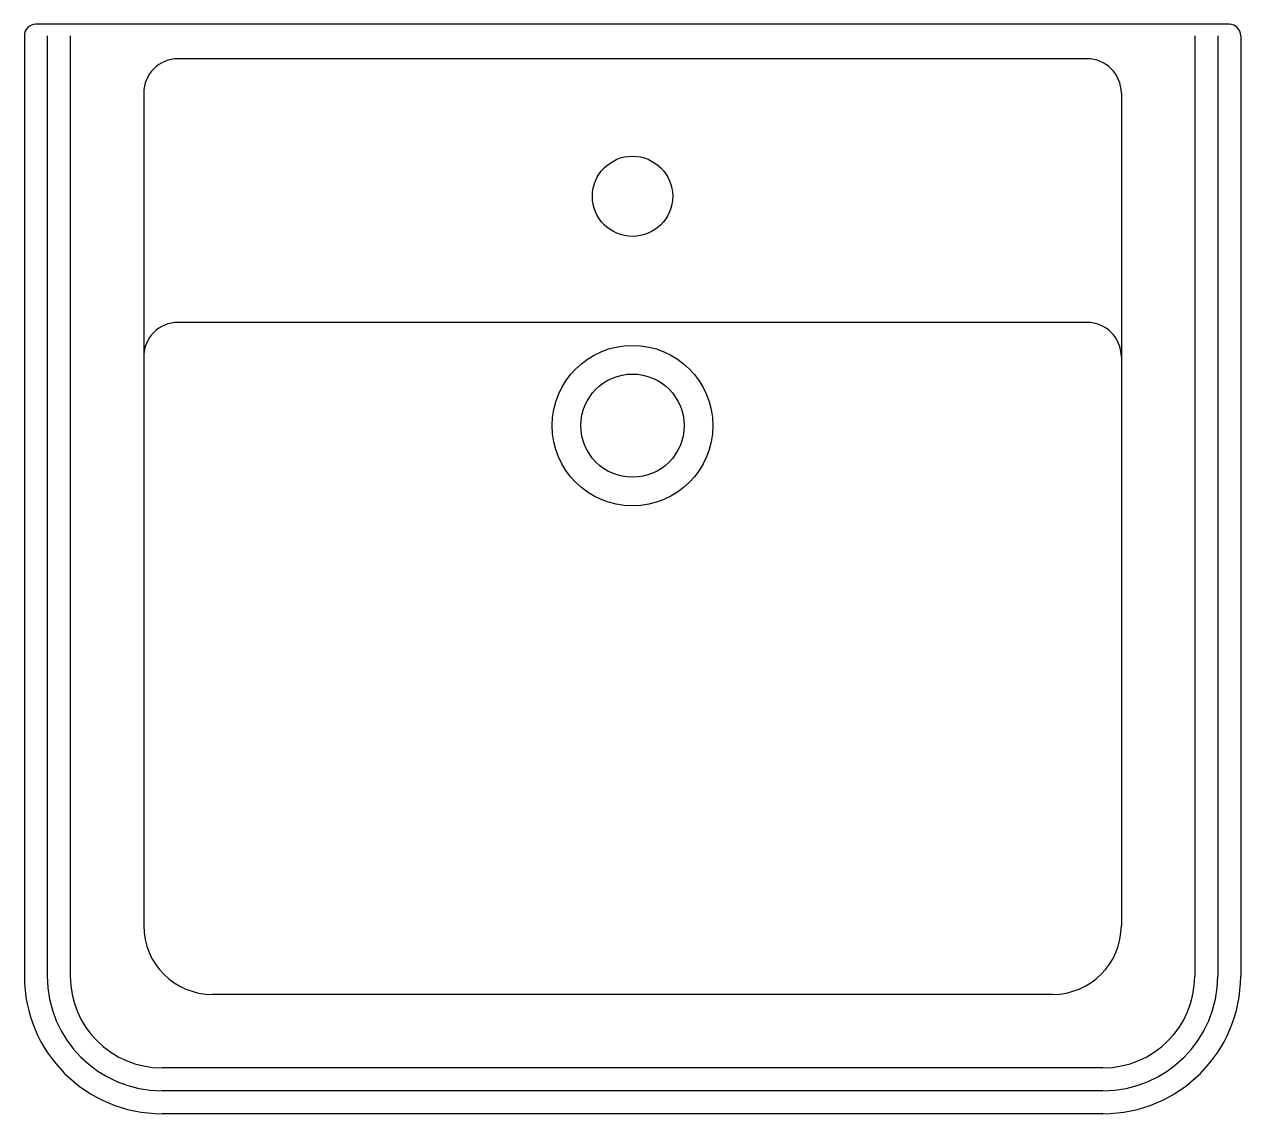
# Model space of a CAD drawing. Extents: x 2181 to 2711, y 1442 to 1917.
import ezdxf

# ---------------------------------------------------------------- set-up
doc = ezdxf.new("R2010")
doc.units = 0
doc.header["$LTSCALE"] = 50
doc.layers.add('FINA', color=6, linetype='CONTINUOUS')
doc.layers.add('GROSSA', color=3, linetype='CONTINUOUS')

msp = doc.modelspace()

# ---------------------------------------------------------------- linework, layer by layer
at = {"layer": 'FINA', "color": 0, "linetype": 'CONTINUOUS'}
for p, q in [((2191.37, 1912.09), (2191.37, 1502.09)), ((2201.37, 1912.09), (2201.37, 1502.09)), ((2691.37, 1912.09), (2691.37, 1502.09)), ((2701.37, 1912.09), (2701.37, 1502.09)), ((2651.37, 1462.09), (2241.37, 1462.09)), ((2651.37, 1452.09), (2241.37, 1452.09))]:
    msp.add_line(p, q, dxfattribs=at)
msp.add_circle((2446.37, 1742.09), 35, dxfattribs=at)
for centre, radius, start, end in [((2241.37, 1502.09), 50, 180, 270), ((2241.37, 1502.09), 40, 180, 270), ((2651.37, 1502.09), 40, 270, 0), ((2651.37, 1502.09), 50, 270, 0)]:
    msp.add_arc(centre, radius, start, end, dxfattribs=at)
at = {"layer": 'GROSSA', "color": 0, "linetype": 'CONTINUOUS'}
for p, q in [((2706.37, 1917.09), (2186.37, 1917.09)), ((2181.37, 1912.09), (2181.37, 1502.09)), ((2711.37, 1912.09), (2711.37, 1502.09)), ((2644.37, 1902.09), (2248.37, 1902.09)), ((2233.37, 1887.09), (2233.37, 1524.09)), ((2659.37, 1887.09), (2659.37, 1524.09)), ((2644.37, 1787.09), (2248.37, 1787.09)), ((2629.37, 1494.09), (2263.37, 1494.09)), ((2651.37, 1442.09), (2241.37, 1442.09))]:
    msp.add_line(p, q, dxfattribs=at)
at = {"layer": 'GROSSA', "color": 0}
msp.add_circle((2446.37, 1842.09), 17.5, dxfattribs=at)
at = {"layer": 'GROSSA', "color": 0, "linetype": 'CONTINUOUS'}
msp.add_circle((2446.37, 1742.09), 22.5, dxfattribs=at)
for centre, radius, start, end in [((2186.37, 1912.09), 5, 90, 180), ((2706.37, 1912.09), 5, 0, 90), ((2706.37, 1912.09), 5, 0, 90), ((2248.37, 1887.09), 15, 90, 180), ((2644.37, 1887.09), 15, 0, 90), ((2248.37, 1772.09), 15, 90, 180), ((2644.37, 1772.09), 15, 0, 90), ((2263.37, 1524.09), 30, 180, 270), ((2629.37, 1524.09), 30, 270, 0), ((2241.37, 1502.09), 60, 180, 270), ((2651.37, 1502.09), 60, 270, 0)]:
    msp.add_arc(centre, radius, start, end, dxfattribs=at)

doc.saveas('drawing.dxf')
